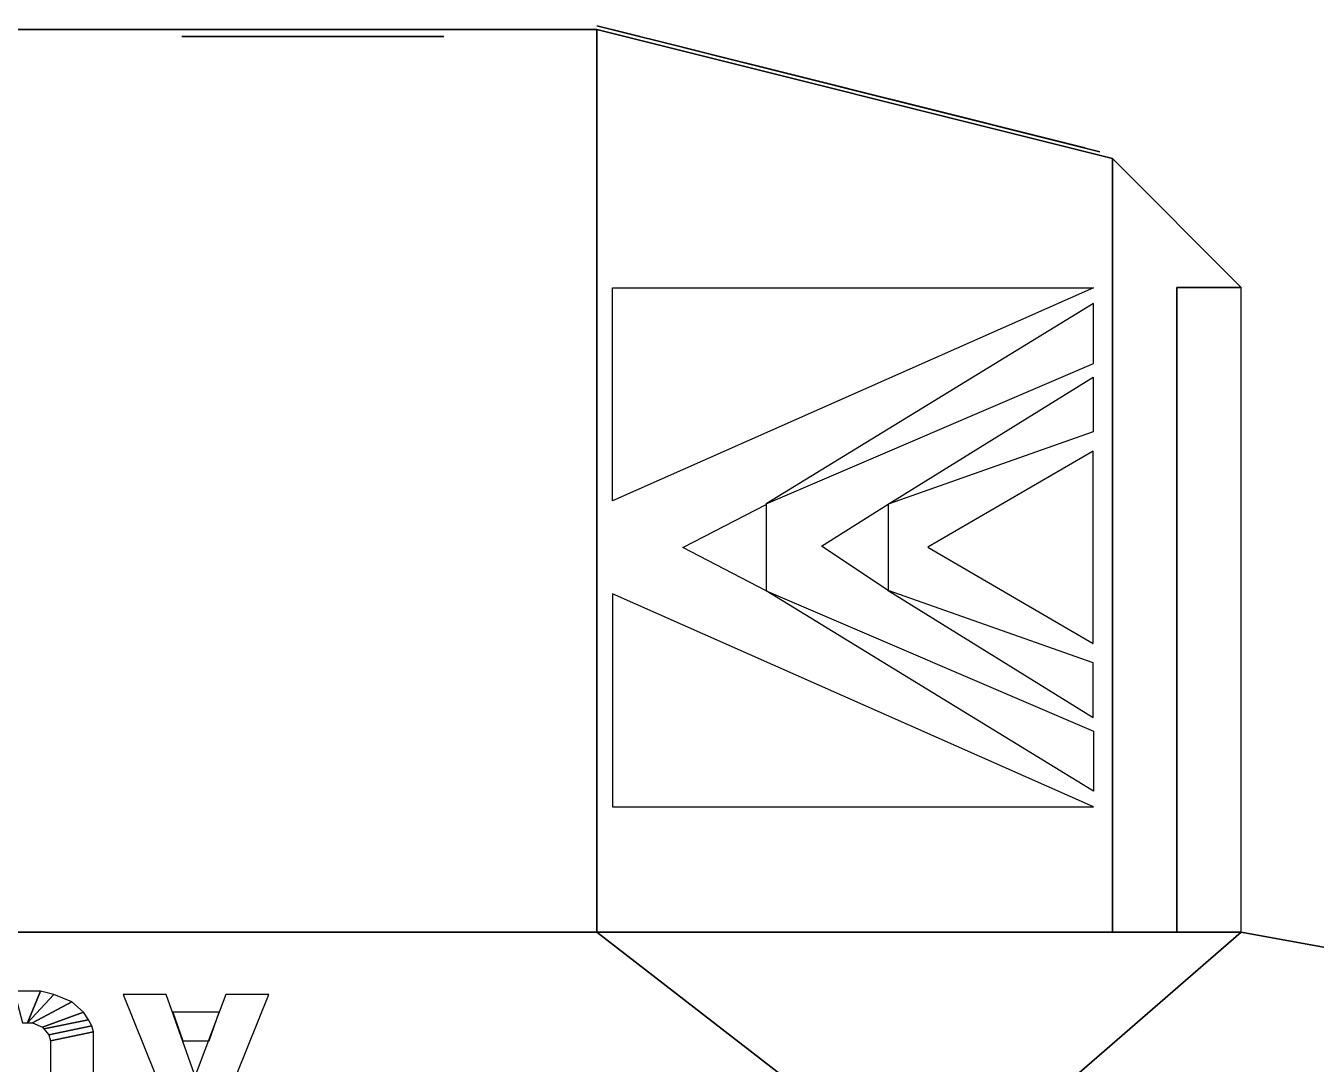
# Model space of a CAD drawing. Extents: x -11 to 118, y -54 to 30.
# Drawn here: x 37.32 to 47.33, y 17.98 to 26.03 of the extents above; entities that cross this region are included whole.
import ezdxf

# ---------------------------------------------------------------- set-up
doc = ezdxf.new("R2010")
doc.units = 0
doc.header["$MEASUREMENT"] = 0
for name, color, linetype in [('1', 1, 'CONTINUOUS'), ('5', 5, 'CONTINUOUS'), ('CAR1', 7, 'CONTINUOUS')]:
    doc.layers.add(name, color=color, linetype=linetype)

msp = doc.modelspace()

# ---------------------------------------------------------------- linework, layer by layer
at = {"layer": '1', "linetype": 'Continuous'}
for points in [[(41.75, 26.028, 4.845), (41.75, 26.028, 1), (42.551, 25.828, 2.923)], [(43.351, 25.628, 4.845), (41.75, 26.028, 4.845), (42.551, 25.828, 2.923)], [(39.276, 25.945, 3.201), (39.305, 25.945, 3.143), (38.56, 25.945, 2.628), (38.531, 25.945, 2.828)], [(38.531, 25.945, 3.286), (39.247, 25.945, 3.286), (39.276, 25.945, 3.201), (38.531, 25.945, 2.828)], [(39.247, 25.945, 3.401), (39.247, 25.945, 3.286), (38.531, 25.945, 3.286), (38.588, 25.945, 3.516)], [(38.56, 25.945, 2.628), (38.646, 25.945, 2.37), (39.276, 25.945, 2.57), (39.247, 25.945, 2.685)], [(39.305, 25.945, 3.143), (39.333, 25.945, 3.115), (39.247, 25.945, 2.685), (38.56, 25.945, 2.628)], [(38.674, 25.945, 3.688), (39.247, 25.945, 3.401), (38.588, 25.945, 3.516)], [(39.276, 25.945, 2.57), (39.362, 25.945, 2.398), (38.732, 25.945, 2.198), (38.646, 25.945, 2.37)], [(38.76, 25.945, 3.802), (39.247, 25.945, 3.401), (38.674, 25.945, 3.688)], [(38.732, 25.945, 2.198), (38.818, 25.945, 2.083), (39.419, 25.945, 2.341), (39.362, 25.945, 2.398)], [(38.875, 25.945, 3.946), (39.276, 25.945, 3.487), (39.247, 25.945, 3.401), (38.76, 25.945, 3.802)], [(39.419, 25.945, 2.341), (38.818, 25.945, 2.083), (38.932, 25.945, 1.969)], [(38.99, 25.945, 4.031), (39.333, 25.945, 3.573), (39.276, 25.945, 3.487), (38.875, 25.945, 3.946)], [(39.419, 25.945, 2.341), (38.932, 25.945, 1.969), (39.075, 25.945, 1.854), (39.591, 25.945, 2.255)], [(39.133, 25.945, 4.117), (39.362, 25.945, 3.602), (39.333, 25.945, 3.573), (38.99, 25.945, 4.031)], [(39.591, 25.945, 2.255), (39.075, 25.945, 1.854), (39.219, 25.945, 1.768), (39.591, 25.945, 2.255)], [(39.276, 25.945, 4.175), (39.448, 25.945, 3.659), (39.362, 25.945, 3.602), (39.133, 25.945, 4.117)], [(39.591, 25.945, 2.255), (39.219, 25.945, 1.768), (39.362, 25.945, 1.739), (39.591, 25.945, 2.255)], [(39.419, 25.945, 3.057), (39.247, 25.945, 2.685), (39.333, 25.945, 3.115)], [(39.476, 25.945, 3.029), (39.247, 25.945, 2.685), (39.419, 25.945, 3.057)], [(39.563, 25.945, 3), (39.476, 25.945, 2.57), (39.247, 25.945, 2.685), (39.476, 25.945, 3.029)], [(39.448, 25.945, 4.232), (39.591, 25.945, 3.688), (39.448, 25.945, 3.659), (39.276, 25.945, 4.175)], [(39.591, 25.945, 2.255), (39.362, 25.945, 1.739), (39.706, 25.945, 1.682), (39.591, 25.945, 2.255)], [(39.763, 25.945, 4.232), (39.706, 25.945, 3.659), (39.591, 25.945, 3.688), (39.448, 25.945, 4.232)], [(39.62, 25.945, 3), (39.563, 25.945, 2.542), (39.476, 25.945, 2.57), (39.563, 25.945, 3)], [(39.706, 25.945, 3.029), (39.677, 25.945, 2.513), (39.563, 25.945, 2.542), (39.62, 25.945, 3)], [(39.591, 25.945, 2.255), (39.706, 25.945, 1.682), (39.878, 25.945, 1.711), (39.849, 25.945, 2.255)], [(39.706, 25.945, 3.029), (39.935, 25.945, 2.513), (39.677, 25.945, 2.513), (39.706, 25.945, 3.029)], [(39.792, 25.945, 3.086), (40.136, 25.945, 2.599), (39.935, 25.945, 2.513), (39.706, 25.945, 3.029)], [(39.763, 25.945, 4.232), (39.706, 25.945, 3.659), (39.792, 25.945, 3.63), (39.935, 25.945, 4.175)], [(39.792, 25.945, 3.086), (40.25, 25.945, 2.685), (40.136, 25.945, 2.599), (39.792, 25.945, 3.086)], [(39.792, 25.945, 3.086), (40.336, 25.945, 2.742), (40.25, 25.945, 2.685), (39.792, 25.945, 3.086)], [(39.792, 25.945, 3.086), (40.422, 25.945, 2.857), (40.336, 25.945, 2.742), (39.792, 25.945, 3.086)], [(39.878, 25.945, 3.172), (40.479, 25.945, 2.971), (40.422, 25.945, 2.857), (39.792, 25.945, 3.086)], [(39.792, 25.945, 3.63), (40.221, 25.945, 4.031), (40.393, 25.945, 3.859), (39.878, 25.945, 3.516)], [(40.078, 25.945, 4.117), (40.221, 25.945, 4.031), (39.792, 25.945, 3.63)], [(39.935, 25.945, 4.175), (40.078, 25.945, 4.117), (39.792, 25.945, 3.63)], [(39.849, 25.945, 2.255), (40.193, 25.945, 1.825), (40.307, 25.945, 1.911), (39.906, 25.945, 2.312)], [(39.849, 25.945, 2.255), (39.878, 25.945, 1.711), (40.193, 25.945, 1.825), (39.849, 25.945, 2.255)], [(39.906, 25.945, 3.229), (40.537, 25.945, 3.115), (40.479, 25.945, 2.971), (39.878, 25.945, 3.172)], [(40.393, 25.945, 3.859), (40.479, 25.945, 3.716), (39.906, 25.945, 3.458), (39.878, 25.945, 3.516)], [(39.906, 25.945, 2.312), (40.307, 25.945, 1.911), (40.393, 25.945, 1.969), (39.935, 25.945, 2.37)], [(39.935, 25.945, 3.315), (40.565, 25.945, 3.229), (40.537, 25.945, 3.115), (39.906, 25.945, 3.229)], [(40.479, 25.945, 3.716), (40.565, 25.945, 3.487), (39.935, 25.945, 3.373), (39.906, 25.945, 3.458)], [(39.935, 25.945, 2.37), (40.537, 25.945, 2.169), (40.565, 25.945, 2.341), (39.935, 25.945, 2.398)], [(39.935, 25.945, 2.37), (40.393, 25.945, 1.969), (40.537, 25.945, 2.169), (39.935, 25.945, 2.37)], [(39.935, 25.945, 3.373), (40.565, 25.945, 3.487), (40.565, 25.945, 3.229), (39.935, 25.945, 3.315)], [(41.866, 25.999, 1), (43.375, 25.622, 3.616), (42.319, 25.886, 1)], [(42.422, 25.86, 1.001), (42.833, 25.757, 1.001), (43.378, 25.621, 2.642)], [(42.979, 25.721, 1.001), (44.425, 25.359, 1.001), (43.702, 25.54, 2.325)], [(43.374, 25.622, 3.617), (43.7, 25.54, 4.283), (44.024, 25.459, 3.617)], [(44.026, 25.459, 2.642), (43.378, 25.621, 2.642), (43.702, 25.54, 3.1)], [(44.982, 25.22, 1.001), (44.57, 25.323, 1.001), (44.026, 25.459, 2.642)], [(45.537, 25.081, 1), (44.028, 25.458, 3.616), (45.085, 25.194, 1)], [(44.052, 25.452, 4.845), (45.653, 25.052, 4.845), (44.853, 25.252, 2.923)], [(45.653, 25.052, 4.845), (44.853, 25.252, 2.923), (45.653, 25.052, 1)], [(41.872, 23.996, 6), (45.603, 23.996, 5.067), (41.872, 22.345, 6)], [(45.603, 23.876, 5.067), (43.065, 22.321, 5.702), (45.603, 23.409, 5.067)], [(45.602, 23.303, 5.067), (45.602, 22.879, 5.067), (44.01, 22.318, 5.466)], [(45.602, 21.239, 5.067), (45.602, 22.729, 5.067), (44.318, 21.984, 5.389)], [(43.064, 21.647, 5.702), (42.418, 21.983, 5.863), (43.064, 22.316, 5.702)], [(44.01, 22.318, 5.466), (44.01, 21.65, 5.466), (43.494, 21.993, 5.594)], [(45.603, 20.092, 5.067), (43.065, 21.647, 5.702), (45.603, 20.559, 5.067)], [(45.602, 20.665, 5.067), (45.602, 21.089, 5.067), (44.01, 21.65, 5.466)], [(41.872, 19.972, 6), (45.603, 19.972, 5.067), (41.872, 21.623, 6)], [(37.334, 18.297, 7.044), (37.436, 18.541, 6.669), (37.231, 18.541, 6.669), (37.295, 18.297, 7.044)], [(37.334, 18.297, 7.044), (37.538, 18.517, 6.705), (37.436, 18.541, 6.669), (37.334, 18.297, 7.044)], [(37.679, 18.459, 6.794), (37.538, 18.517, 6.705), (37.334, 18.297, 7.044), (37.372, 18.297, 7.044)], [(37.769, 18.378, 6.919), (37.679, 18.459, 6.794), (37.372, 18.297, 7.044), (37.449, 18.262, 7.098)], [(38.641, 17.867, 7.706), (38.41, 18.517, 6.705), (38.077, 18.517, 6.705), (38.487, 17.496, 8.277)], [(38.795, 17.496, 8.277), (39.205, 18.517, 6.705), (38.872, 18.517, 6.705), (38.487, 17.496, 8.277)], [(37.808, 18.32, 7.009), (37.769, 18.378, 6.919), (37.449, 18.262, 7.098), (37.461, 18.25, 7.116)], [(37.833, 18.274, 7.08), (37.808, 18.32, 7.009), (37.461, 18.25, 7.116), (37.5, 18.204, 7.188)], [(38.743, 18.158, 7.259), (38.82, 18.378, 6.919), (38.461, 18.378, 6.919), (38.538, 18.158, 7.259)], [(37.846, 18.227, 7.152), (37.833, 18.274, 7.08), (37.5, 18.204, 7.188), (37.513, 18.158, 7.259)], [(37.846, 17.496, 8.277), (37.846, 18.227, 7.152), (37.513, 18.158, 7.259), (37.513, 17.496, 8.277)]]:
    msp.add_3dface(points, dxfattribs=at)
at = {"layer": '5', "linetype": 'Continuous'}
for points in [[(41.75, 19, 6), (41.75, 26, 6), (37.25, 26, 6), (37.25, 19, 6)], [(41.75, 26), (41.75, 26, 6), (37.25, 26, 6), (37.25, 26)], [(45.75, 19, 5), (45.75, 25, 5), (41.75, 26, 6), (41.75, 19, 6)], [(45.75, 25), (45.75, 25, 5), (41.75, 26, 6), (41.75, 26)], [(45.75, 19, 5), (46.75, 19, 4), (46.75, 24, 4), (45.75, 25, 5)], [(46.75, 24, 4), (46.75, 24), (45.75, 25), (45.75, 25, 5)], [(46.75, 24, 4), (46.25, 24, 4), (46.25, 24), (46.75, 24)], [(46.75, 24), (46.25, 24), (46.25, 19), (46.75, 19)], [(46.25, 19, 4), (46.75, 19, 4), (46.75, 24, 4), (46.25, 24, 4)], [(44.393, 16.955, 9), (41.75, 19, 6), (22, 19, 6), (22, 17, 9)], [(37.25, 19, 6), (37.25, 17, 9), (44.393, 16.955, 9), (41.75, 19, 6)], [(44.393, 16.955, 9), (46.75, 19, 4), (45.75, 19, 5), (41.75, 19, 6)], [(44.393, 16.955, 9), (52.25, 18), (46.75, 19, 4)], [(46.75, 19, 4), (46.75, 19), (46.25, 19), (46.25, 19, 4)], [(46.75, 19, 4), (52.25, 18), (46.75, 19)], [(52.613, 17.952), (52.25, 18), (44.393, 16.955, 9), (44.611, 16.907, 9)]]:
    msp.add_3dface(points, dxfattribs=at)
at = {"layer": 'CAR1', "color": 197, "linetype": 'Continuous'}
for points in [[(46.25, 24, 4), (46.25, 24), (46.25, 19), (46.25, 19, 4)], [(46.25, 19, 4), (46.25, 19), (46.25, 24), (46.25, 24, 4)]]:
    msp.add_3dface(points, dxfattribs=at)

doc.saveas('drawing.dxf')
